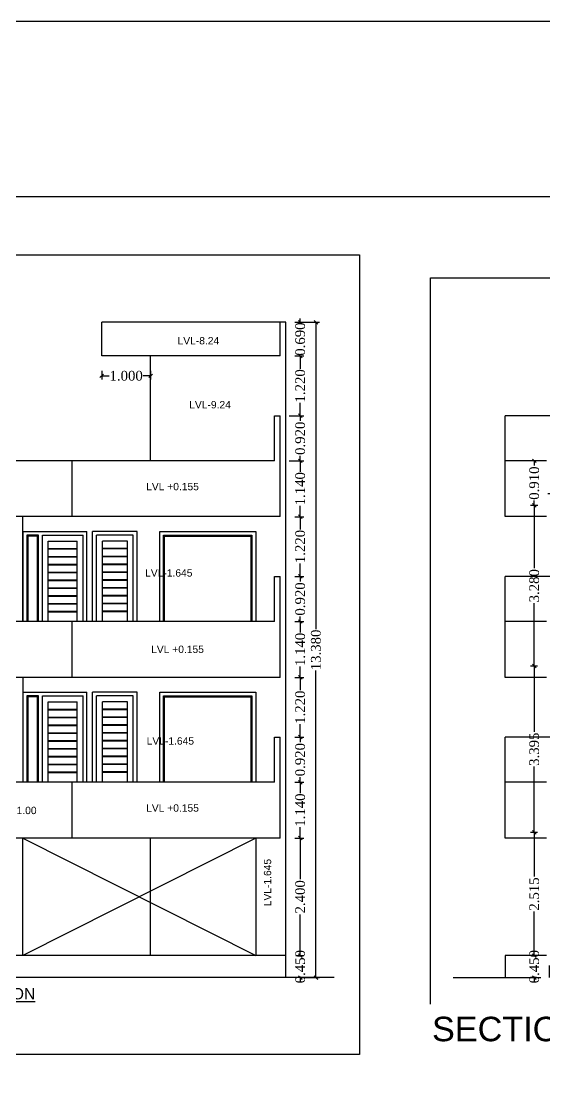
# Model space of a CAD drawing. Header units: metres. Extents: x 180 to 389, y -165 to 195.
# Drawn here: x 210.09 to 220.79, y -136.36 to -114.77 of the extents above; entities that cross this region are included whole.
import ezdxf

# ---------------------------------------------------------------- set-up
doc = ezdxf.new("R2010")
doc.units = ezdxf.units.M
doc.header["$LTSCALE"] = 2
doc.header["$MEASUREMENT"] = 0
for name, color, linetype in [('_Building', 52, 'Continuous'), ('_Dimension', 87, 'Continuous'), ('_Elevation', 44, 'Continuous'), ('_FloorInSection', 132, 'Continuous'), ('_GroundLevel', 63, 'Continuous'), ('_Section', 75, 'Continuous')]:
    doc.layers.add(name, color=color, linetype=linetype)
doc.styles.add('DRAWING', font='times.ttf', dxfattribs={"height": 0.2})
doc.styles.get("Standard").update_dxf_attribs({"font": 'arial.ttf'})
doc.dimstyles.new('DRAWING', dxfattribs={"dimtxt": 0.2, "dimasz": 0.076, "dimexe": 0.076, "dimexo": 0.3, "dimgap": 0.037, "dimtad": 0, "dimdec": 3, "dimzin": 0, "dimdsep": 46, "dimtxsty": 'DRAWING', "dimblk": 'ARCHTICK', "dimtsz": 0.037, "dimcen": 0.09, "dimclre": 256, "dimclrt": 256, "dimadec": 0, "dimazin": 0, "dimtfac": 1, "dimtdec": 3, "dimtix": 1, "dimtofl": 0, "dimtmove": 2, "dimatfit": 3, "dimfxl": 1, "dimtolj": 1, "dimtzin": 0, "dimarcsym": 0})

# ---------------------------------------------------------------- blocks, each defined once
blk = doc.blocks.new('*D538')
at = {"layer": '_Elevation', "color": 0, "linetype": 'ByBlock', "lineweight": -2, "ltscale": 0.01}
for p, q in [((211.777, -121.97), (211.703, -122.044)), ((212.703, -122.044), (212.777, -121.97)), ((211.74, -122.007), (211.893, -122.007)), ((212.74, -122.007), (212.586, -122.007))]:
    blk.add_line(p, q, dxfattribs=at)
at = {"layer": '_Elevation', "linetype": 'ByBlock', "lineweight": -2, "ltscale": 0.01}
for p, q in [((211.74, -121.902), (211.74, -122.083)), ((212.74, -121.902), (212.74, -122.083))]:
    blk.add_line(p, q, dxfattribs=at)
at = {"layer": 'Defpoints', "color": 0, "ltscale": 0.01}
for p in [(211.74, -121.602), (212.74, -121.602), (212.74, -122.007)]:
    blk.add_point(p, dxfattribs=at)
at = {"layer": '_Elevation', "ltscale": 0.01, "insert": (212.24, -122.007), "char_height": 0.2, "attachment_point": 5, "style": 'DRAWING'}
blk.add_mtext('\\A1;1.000', dxfattribs=at)
blk = doc.blocks.new('_ArchTick')
blk = doc.blocks.new('*D539')
at = {"layer": '_Elevation', "color": 0, "linetype": 'ByBlock', "lineweight": -2, "ltscale": 0.01}
for p, q in [((215.758, -120.875), (215.832, -120.949)), ((215.795, -120.912), (215.795, -120.838)), ((215.832, -121.639), (215.758, -121.565)), ((215.795, -121.602), (215.795, -121.676))]:
    blk.add_line(p, q, dxfattribs=at)
at = {"layer": '_Elevation', "linetype": 'ByBlock', "lineweight": -2, "ltscale": 0.01}
for p, q in [((215.685, -120.912), (215.871, -120.912)), ((215.685, -121.602), (215.871, -121.602))]:
    blk.add_line(p, q, dxfattribs=at)
at = {"layer": 'Defpoints', "color": 0, "ltscale": 0.01}
for p in [(215.385, -120.912), (215.385, -121.602), (215.795, -121.602)]:
    blk.add_point(p, dxfattribs=at)
at = {"layer": '_Elevation', "ltscale": 0.01, "insert": (215.795, -121.257), "char_height": 0.2, "attachment_point": 5, "rotation": 90, "style": 'DRAWING'}
blk.add_mtext('\\A1;0.690', dxfattribs=at)
blk = doc.blocks.new('*D540')
at = {"layer": '_Elevation', "linetype": 'ByBlock', "lineweight": -2, "ltscale": 0.01}
for p, q in [((215.685, -121.602), (215.871, -121.602)), ((215.57, -122.822), (215.871, -122.822))]:
    blk.add_line(p, q, dxfattribs=at)
at = {"layer": '_Elevation', "color": 0, "linetype": 'ByBlock', "lineweight": -2, "ltscale": 0.01}
for p, q in [((215.832, -121.639), (215.758, -121.565)), ((215.795, -121.602), (215.795, -121.865)), ((215.795, -122.822), (215.795, -122.558)), ((215.758, -122.785), (215.832, -122.859))]:
    blk.add_line(p, q, dxfattribs=at)
at = {"layer": 'Defpoints', "color": 0, "ltscale": 0.01}
for p in [(215.385, -121.602), (215.27, -122.822), (215.795, -122.822)]:
    blk.add_point(p, dxfattribs=at)
at = {"layer": '_Elevation', "ltscale": 0.01, "insert": (215.795, -122.212), "char_height": 0.2, "attachment_point": 5, "rotation": 90, "style": 'DRAWING'}
blk.add_mtext('\\A1;1.220', dxfattribs=at)
blk = doc.blocks.new('*D541')
at = {"layer": '_Elevation', "linetype": 'ByBlock', "lineweight": -2, "ltscale": 0.01}
for p, q in [((215.57, -122.822), (215.871, -122.822)), ((215.57, -123.742), (215.871, -123.742))]:
    blk.add_line(p, q, dxfattribs=at)
at = {"layer": '_Elevation', "color": 0, "linetype": 'ByBlock', "lineweight": -2, "ltscale": 0.01}
for p, q in [((215.832, -122.859), (215.758, -122.785)), ((215.795, -122.822), (215.795, -122.923)), ((215.758, -123.705), (215.832, -123.779)), ((215.795, -123.742), (215.795, -123.64))]:
    blk.add_line(p, q, dxfattribs=at)
at = {"layer": 'Defpoints', "color": 0, "ltscale": 0.01}
for p in [(215.27, -122.822), (215.27, -123.742), (215.795, -123.742)]:
    blk.add_point(p, dxfattribs=at)
at = {"layer": '_Elevation', "ltscale": 0.01, "insert": (215.795, -123.282), "char_height": 0.2, "attachment_point": 5, "rotation": 90, "style": 'DRAWING'}
blk.add_mtext('\\A1;0.920', dxfattribs=at)
blk = doc.blocks.new('*D542')
at = {"layer": '_Elevation', "color": 0, "linetype": 'ByBlock', "lineweight": -2, "ltscale": 0.01}
for p, q in [((215.832, -123.779), (215.758, -123.705)), ((215.795, -123.742), (215.795, -123.965)), ((215.795, -124.882), (215.795, -124.658)), ((215.758, -124.845), (215.832, -124.919))]:
    blk.add_line(p, q, dxfattribs=at)
at = {"layer": '_Elevation', "linetype": 'ByBlock', "lineweight": -2, "ltscale": 0.01}
for p, q in [((215.57, -123.742), (215.871, -123.742)), ((215.685, -124.882), (215.871, -124.882))]:
    blk.add_line(p, q, dxfattribs=at)
at = {"layer": 'Defpoints', "color": 0, "ltscale": 0.01}
for p in [(215.27, -123.742), (215.385, -124.882), (215.795, -124.882)]:
    blk.add_point(p, dxfattribs=at)
at = {"layer": '_Elevation', "ltscale": 0.01, "insert": (215.795, -124.312), "char_height": 0.2, "attachment_point": 5, "rotation": 90, "style": 'DRAWING'}
blk.add_mtext('\\A1;1.140', dxfattribs=at)
blk = doc.blocks.new('*D543')
at = {"layer": '_Elevation', "linetype": 'ByBlock', "lineweight": -2, "ltscale": 0.01}
for p, q in [((215.685, -124.882), (215.871, -124.882)), ((215.685, -126.102), (215.871, -126.102))]:
    blk.add_line(p, q, dxfattribs=at)
at = {"layer": '_Elevation', "color": 0, "linetype": 'ByBlock', "lineweight": -2, "ltscale": 0.01}
for p, q in [((215.832, -124.919), (215.758, -124.845)), ((215.795, -124.882), (215.795, -125.145)), ((215.795, -126.102), (215.795, -125.838)), ((215.758, -126.065), (215.832, -126.139))]:
    blk.add_line(p, q, dxfattribs=at)
at = {"layer": 'Defpoints', "color": 0, "ltscale": 0.01}
for p in [(215.385, -124.882), (215.385, -126.102), (215.795, -126.102)]:
    blk.add_point(p, dxfattribs=at)
at = {"layer": '_Elevation', "ltscale": 0.01, "insert": (215.795, -125.492), "char_height": 0.2, "attachment_point": 5, "rotation": 90, "style": 'DRAWING'}
blk.add_mtext('\\A1;1.220', dxfattribs=at)
blk = doc.blocks.new('*D544')
at = {"layer": '_Elevation', "color": 0, "linetype": 'ByBlock', "lineweight": -2, "ltscale": 0.01}
for p, q in [((215.832, -126.139), (215.758, -126.065)), ((215.795, -126.102), (215.795, -126.203)), ((215.795, -127.022), (215.795, -126.92)), ((215.758, -126.985), (215.832, -127.059))]:
    blk.add_line(p, q, dxfattribs=at)
at = {"layer": '_Elevation', "linetype": 'ByBlock', "lineweight": -2, "ltscale": 0.01}
for p, q in [((215.685, -126.102), (215.871, -126.102)), ((215.685, -127.022), (215.871, -127.022))]:
    blk.add_line(p, q, dxfattribs=at)
at = {"layer": 'Defpoints', "color": 0, "ltscale": 0.01}
for p in [(215.385, -126.102), (215.385, -127.022), (215.795, -127.022)]:
    blk.add_point(p, dxfattribs=at)
at = {"layer": '_Elevation', "ltscale": 0.01, "insert": (215.795, -126.562), "char_height": 0.2, "attachment_point": 5, "rotation": 90, "style": 'DRAWING'}
blk.add_mtext('\\A1;0.920', dxfattribs=at)
blk = doc.blocks.new('*D545')
at = {"layer": '_Elevation', "linetype": 'ByBlock', "lineweight": -2, "ltscale": 0.01}
for p, q in [((215.685, -127.022), (215.871, -127.022)), ((215.685, -128.162), (215.871, -128.162))]:
    blk.add_line(p, q, dxfattribs=at)
at = {"layer": '_Elevation', "color": 0, "linetype": 'ByBlock', "lineweight": -2, "ltscale": 0.01}
for p, q in [((215.832, -127.059), (215.758, -126.985)), ((215.795, -127.022), (215.795, -127.245)), ((215.795, -128.162), (215.795, -127.938)), ((215.758, -128.125), (215.832, -128.199))]:
    blk.add_line(p, q, dxfattribs=at)
at = {"layer": 'Defpoints', "color": 0, "ltscale": 0.01}
for p in [(215.385, -127.022), (215.385, -128.162), (215.795, -128.162)]:
    blk.add_point(p, dxfattribs=at)
at = {"layer": '_Elevation', "ltscale": 0.01, "insert": (215.795, -127.592), "char_height": 0.2, "attachment_point": 5, "rotation": 90, "style": 'DRAWING'}
blk.add_mtext('\\A1;1.140', dxfattribs=at)
blk = doc.blocks.new('*D546')
at = {"layer": '_Elevation', "linetype": 'ByBlock', "lineweight": -2, "ltscale": 0.01}
for p, q in [((215.685, -128.162), (215.871, -128.162)), ((215.685, -129.382), (215.871, -129.382))]:
    blk.add_line(p, q, dxfattribs=at)
at = {"layer": '_Elevation', "color": 0, "linetype": 'ByBlock', "lineweight": -2, "ltscale": 0.01}
for p, q in [((215.832, -128.199), (215.758, -128.125)), ((215.795, -128.162), (215.795, -128.425)), ((215.795, -129.382), (215.795, -129.118)), ((215.758, -129.345), (215.832, -129.419))]:
    blk.add_line(p, q, dxfattribs=at)
at = {"layer": 'Defpoints', "color": 0, "ltscale": 0.01}
for p in [(215.385, -128.162), (215.385, -129.382), (215.795, -129.382)]:
    blk.add_point(p, dxfattribs=at)
at = {"layer": '_Elevation', "ltscale": 0.01, "insert": (215.795, -128.772), "char_height": 0.2, "attachment_point": 5, "rotation": 90, "style": 'DRAWING'}
blk.add_mtext('\\A1;1.220', dxfattribs=at)
blk = doc.blocks.new('*D547')
at = {"layer": '_Elevation', "linetype": 'ByBlock', "lineweight": -2, "ltscale": 0.01}
for p, q in [((215.685, -129.382), (215.871, -129.382)), ((215.685, -130.302), (215.871, -130.302))]:
    blk.add_line(p, q, dxfattribs=at)
at = {"layer": '_Elevation', "color": 0, "linetype": 'ByBlock', "lineweight": -2, "ltscale": 0.01}
for p, q in [((215.832, -129.419), (215.758, -129.345)), ((215.795, -129.382), (215.795, -129.483)), ((215.758, -130.265), (215.832, -130.339)), ((215.795, -130.302), (215.795, -130.2))]:
    blk.add_line(p, q, dxfattribs=at)
at = {"layer": 'Defpoints', "color": 0, "ltscale": 0.01}
for p in [(215.385, -129.382), (215.385, -130.302), (215.795, -130.302)]:
    blk.add_point(p, dxfattribs=at)
at = {"layer": '_Elevation', "ltscale": 0.01, "insert": (215.795, -129.842), "char_height": 0.2, "attachment_point": 5, "rotation": 90, "style": 'DRAWING'}
blk.add_mtext('\\A1;0.920', dxfattribs=at)
blk = doc.blocks.new('*D548')
at = {"layer": '_Elevation', "linetype": 'ByBlock', "lineweight": -2, "ltscale": 0.01}
for p, q in [((215.685, -130.302), (215.871, -130.302)), ((215.685, -131.442), (215.871, -131.442))]:
    blk.add_line(p, q, dxfattribs=at)
at = {"layer": '_Elevation', "color": 0, "linetype": 'ByBlock', "lineweight": -2, "ltscale": 0.01}
for p, q in [((215.832, -130.339), (215.758, -130.265)), ((215.795, -130.302), (215.795, -130.525)), ((215.795, -131.442), (215.795, -131.218)), ((215.758, -131.405), (215.832, -131.479))]:
    blk.add_line(p, q, dxfattribs=at)
at = {"layer": 'Defpoints', "color": 0, "ltscale": 0.01}
for p in [(215.385, -130.302), (215.385, -131.442), (215.795, -131.442)]:
    blk.add_point(p, dxfattribs=at)
at = {"layer": '_Elevation', "ltscale": 0.01, "insert": (215.795, -130.872), "char_height": 0.2, "attachment_point": 5, "rotation": 90, "style": 'DRAWING'}
blk.add_mtext('\\A1;1.140', dxfattribs=at)
blk = doc.blocks.new('*D549')
at = {"layer": '_Elevation', "linetype": 'ByBlock', "lineweight": -2, "ltscale": 0.01}
for p, q in [((215.685, -131.442), (215.871, -131.442)), ((215.703, -133.842), (215.871, -133.842))]:
    blk.add_line(p, q, dxfattribs=at)
at = {"layer": '_Elevation', "color": 0, "linetype": 'ByBlock', "lineweight": -2, "ltscale": 0.01}
for p, q in [((215.832, -131.479), (215.758, -131.405)), ((215.795, -131.442), (215.795, -132.281)), ((215.795, -133.842), (215.795, -133.003)), ((215.758, -133.805), (215.832, -133.879))]:
    blk.add_line(p, q, dxfattribs=at)
at = {"layer": 'Defpoints', "color": 0, "ltscale": 0.01}
for p in [(215.385, -131.442), (215.403, -133.842), (215.795, -133.842)]:
    blk.add_point(p, dxfattribs=at)
at = {"layer": '_Elevation', "ltscale": 0.01, "insert": (215.795, -132.642), "char_height": 0.2, "attachment_point": 5, "rotation": 90, "style": 'DRAWING'}
blk.add_mtext('\\A1;2.400', dxfattribs=at)
blk = doc.blocks.new('*D550')
at = {"layer": '_Elevation', "linetype": 'ByBlock', "lineweight": -2, "ltscale": 0.01}
for p, q in [((215.703, -133.842), (215.871, -133.842)), ((215.8, -134.292), (215.871, -134.292))]:
    blk.add_line(p, q, dxfattribs=at)
at = {"layer": '_Elevation', "color": 0, "linetype": 'ByBlock', "lineweight": -2, "ltscale": 0.01}
for p, q in [((215.758, -133.805), (215.832, -133.879)), ((215.795, -133.842), (215.795, -133.768)), ((215.832, -134.329), (215.758, -134.255)), ((215.795, -134.292), (215.795, -134.366))]:
    blk.add_line(p, q, dxfattribs=at)
at = {"layer": 'Defpoints', "color": 0, "ltscale": 0.01}
for p in [(215.403, -133.842), (215.5, -134.292), (215.795, -134.292)]:
    blk.add_point(p, dxfattribs=at)
at = {"layer": '_Elevation', "ltscale": 0.01, "insert": (215.795, -134.067), "char_height": 0.2, "attachment_point": 5, "rotation": 90, "style": 'DRAWING'}
blk.add_mtext('\\A1;0.450', dxfattribs=at)
blk = doc.blocks.new('*D563')
at = {"layer": '_Elevation', "color": 0, "linetype": 'ByBlock', "lineweight": -2, "ltscale": 0.01}
for p, q in [((216.153, -120.949), (216.079, -120.875)), ((216.116, -120.912), (216.116, -127.181)), ((216.116, -134.292), (216.116, -128.022)), ((216.079, -134.255), (216.153, -134.329))]:
    blk.add_line(p, q, dxfattribs=at)
at = {"layer": '_Elevation', "linetype": 'ByBlock', "lineweight": -2, "ltscale": 0.01}
for p, q in [((215.8, -120.912), (216.192, -120.912)), ((215.8, -134.292), (216.192, -134.292))]:
    blk.add_line(p, q, dxfattribs=at)
at = {"layer": 'Defpoints', "color": 0, "ltscale": 0.01}
for p in [(215.5, -120.912), (216.116, -120.912), (215.5, -134.292)]:
    blk.add_point(p, dxfattribs=at)
at = {"layer": '_Elevation', "ltscale": 0.01, "insert": (216.116, -127.602), "char_height": 0.2, "attachment_point": 5, "rotation": 90, "style": 'DRAWING'}
blk.add_mtext('\\A1;13.380', dxfattribs=at)
blk = doc.blocks.new('*D592')
at = {"layer": '_Dimension', "linetype": 'ByBlock', "lineweight": -2, "ltscale": 0.01}
for p, q in [((220.528, -133.842), (220.499, -133.842)), ((220.528, -134.292), (220.499, -134.292))]:
    blk.add_line(p, q, dxfattribs=at)
at = {"layer": '_Dimension', "color": 0, "linetype": 'ByBlock', "lineweight": -2, "ltscale": 0.01}
for p, q in [((220.538, -133.805), (220.612, -133.879)), ((220.575, -133.842), (220.575, -133.768)), ((220.612, -134.329), (220.538, -134.255)), ((220.575, -134.292), (220.575, -134.366))]:
    blk.add_line(p, q, dxfattribs=at)
at = {"layer": 'Defpoints', "color": 0, "ltscale": 0.01}
for p in [(220.575, -133.842), (220.828, -133.842), (220.828, -134.292)]:
    blk.add_point(p, dxfattribs=at)
at = {"layer": '_Dimension', "ltscale": 0.01, "insert": (220.575, -134.067), "char_height": 0.2, "attachment_point": 5, "rotation": 90, "style": 'DRAWING'}
blk.add_mtext('\\A1;0.450', dxfattribs=at)
blk = doc.blocks.new('*D593')
at = {"layer": '_Dimension', "linetype": 'ByBlock', "lineweight": -2, "ltscale": 0.01}
for p, q in [((220.643, -131.327), (220.499, -131.327)), ((220.528, -133.842), (220.499, -133.842))]:
    blk.add_line(p, q, dxfattribs=at)
at = {"layer": '_Dimension', "color": 0, "linetype": 'ByBlock', "lineweight": -2, "ltscale": 0.01}
for p, q in [((220.612, -131.364), (220.538, -131.29)), ((220.575, -131.327), (220.575, -132.228)), ((220.575, -133.842), (220.575, -132.941)), ((220.538, -133.805), (220.612, -133.879))]:
    blk.add_line(p, q, dxfattribs=at)
at = {"layer": 'Defpoints', "color": 0, "ltscale": 0.01}
for p in [(220.575, -131.327), (220.943, -131.327), (220.828, -133.842)]:
    blk.add_point(p, dxfattribs=at)
at = {"layer": '_Dimension', "ltscale": 0.01, "insert": (220.575, -132.584), "char_height": 0.2, "attachment_point": 5, "rotation": 90, "style": 'DRAWING'}
blk.add_mtext('\\A1;2.515', dxfattribs=at)
blk = doc.blocks.new('*D594')
at = {"layer": '_Dimension', "linetype": 'ByBlock', "lineweight": -2, "ltscale": 0.01}
for p, q in [((220.643, -127.932), (220.499, -127.932)), ((220.643, -131.327), (220.499, -131.327))]:
    blk.add_line(p, q, dxfattribs=at)
at = {"layer": '_Dimension', "color": 0, "linetype": 'ByBlock', "lineweight": -2, "ltscale": 0.01}
for p, q in [((220.612, -127.969), (220.538, -127.895)), ((220.575, -127.932), (220.575, -129.276)), ((220.575, -131.327), (220.575, -129.983)), ((220.538, -131.29), (220.612, -131.364))]:
    blk.add_line(p, q, dxfattribs=at)
at = {"layer": 'Defpoints', "color": 0, "ltscale": 0.01}
for p in [(220.575, -127.932), (220.943, -127.932), (220.943, -131.327)]:
    blk.add_point(p, dxfattribs=at)
at = {"layer": '_Dimension', "ltscale": 0.01, "insert": (220.575, -129.629), "char_height": 0.2, "attachment_point": 5, "rotation": 90, "style": 'DRAWING'}
blk.add_mtext('\\A1;3.395', dxfattribs=at)
blk = doc.blocks.new('*D595')
at = {"layer": '_Dimension', "linetype": 'ByBlock', "lineweight": -2, "ltscale": 0.01}
for p, q in [((220.648, -124.652), (220.499, -124.652)), ((220.643, -127.932), (220.499, -127.932))]:
    blk.add_line(p, q, dxfattribs=at)
at = {"layer": '_Dimension', "color": 0, "linetype": 'ByBlock', "lineweight": -2, "ltscale": 0.01}
for p, q in [((220.612, -124.689), (220.538, -124.615)), ((220.575, -124.652), (220.575, -125.934)), ((220.575, -127.932), (220.575, -126.65)), ((220.538, -127.895), (220.612, -127.969))]:
    blk.add_line(p, q, dxfattribs=at)
at = {"layer": 'Defpoints', "color": 0, "ltscale": 0.01}
for p in [(220.575, -124.652), (220.948, -124.652), (220.943, -127.932)]:
    blk.add_point(p, dxfattribs=at)
at = {"layer": '_Dimension', "ltscale": 0.01, "insert": (220.575, -126.292), "char_height": 0.2, "attachment_point": 5, "rotation": 90, "style": 'DRAWING'}
blk.add_mtext('\\A1;3.280', dxfattribs=at)
blk = doc.blocks.new('*D596')
at = {"layer": '_Dimension', "color": 0, "linetype": 'ByBlock', "lineweight": -2, "ltscale": 0.01}
for p, q in [((220.612, -123.779), (220.538, -123.705)), ((220.575, -123.742), (220.575, -123.838)), ((220.575, -124.652), (220.575, -124.555)), ((220.538, -124.615), (220.612, -124.689))]:
    blk.add_line(p, q, dxfattribs=at)
at = {"layer": '_Dimension', "linetype": 'ByBlock', "lineweight": -2, "ltscale": 0.01}
for p, q in [((220.643, -123.742), (220.499, -123.742)), ((220.648, -124.652), (220.499, -124.652))]:
    blk.add_line(p, q, dxfattribs=at)
at = {"layer": 'Defpoints', "color": 0, "ltscale": 0.01}
for p in [(220.575, -123.742), (220.943, -123.742), (220.948, -124.652)]:
    blk.add_point(p, dxfattribs=at)
at = {"layer": '_Dimension', "ltscale": 0.01, "insert": (220.575, -124.197), "char_height": 0.2, "attachment_point": 5, "rotation": 90, "style": 'DRAWING'}
blk.add_mtext('\\A1;0.910', dxfattribs=at)

msp = doc.modelspace()

# ---------------------------------------------------------------- linework, layer by layer
at = {"ltscale": 0.01}
for p, q in [((219.9832, -124.8817), (219.9832, -122.8217)), ((230.2232, -122.8217), (219.9832, -122.8217)), ((220.8282, -123.7417), (219.9832, -123.7417)), ((220.8282, -124.8817), (219.9832, -124.8817)), ((219.9832, -128.1617), (219.9832, -126.1017)), ((220.9832, -126.1017), (219.9832, -126.1017)), ((220.8282, -127.0217), (219.9832, -127.0217)), ((220.8282, -128.1617), (219.9832, -128.1617)), ((219.9832, -131.4417), (219.9832, -129.3817)), ((220.9832, -129.3817), (219.9832, -129.3817)), ((220.8282, -130.3017), (219.9832, -130.3017)), ((220.8282, -131.4417), (219.9832, -131.4417)), ((219.9832, -133.8417), (219.9832, -134.2917)), ((220.8282, -133.8417), (219.9832, -133.8417)), ((218.9202, -134.2917), (220.8282, -134.2917)), ((220.7016, -134.8719), (220.8337, -134.8517))]:
    msp.add_line(p, q, dxfattribs=at)
at = {"layer": '_Elevation', "ltscale": 0.01}
for p, q in [((215.4997, -120.9117), (211.7397, -120.9117)), ((211.7397, -121.6017), (211.7397, -120.9117)), ((215.3847, -121.6017), (215.3847, -120.9117)), ((215.4997, -134.2917), (215.4997, -120.9117)), ((215.3847, -121.6017), (211.7397, -121.6017)), ((212.7397, -123.7417), (212.7397, -121.6017)), ((215.2697, -122.8217), (215.3847, -122.8217)), ((215.2697, -123.7417), (215.2697, -122.8217)), ((215.3847, -124.8817), (215.3847, -122.8217)), ((215.2697, -123.7417), (207.7997, -123.7417)), ((211.1297, -123.7417), (211.1297, -124.8817)), ((215.3847, -124.8817), (207.6847, -124.8817)), ((210.1297, -127.0217), (210.1297, -124.8817)), ((211.5547, -127.0217), (211.5547, -125.1817)), ((212.4647, -125.1817), (211.5547, -125.1817)), ((212.4647, -127.0217), (212.4647, -125.1817)), ((211.6347, -127.0217), (211.6347, -125.2617)), ((212.3847, -125.2617), (211.6347, -125.2617)), ((212.2647, -125.3817), (211.7547, -125.3817)), ((211.7547, -127.0217), (211.7547, -125.3817)), ((212.2647, -127.0217), (212.2647, -125.3817)), ((212.3847, -127.0217), (212.3847, -125.2617)), ((212.2647, -125.5317), (211.7547, -125.5317)), ((212.2647, -125.5417), (211.7547, -125.5417)), ((212.2647, -125.6917), (211.7547, -125.6917)), ((212.2647, -125.7017), (211.7547, -125.7017)), ((212.2647, -125.8517), (211.7547, -125.8517)), ((212.2647, -125.8617), (211.7547, -125.8617)), ((212.2647, -126.0117), (211.7547, -126.0117)), ((212.2647, -126.0217), (211.7547, -126.0217)), ((212.2647, -126.1717), (211.7547, -126.1717)), ((212.2647, -126.1817), (211.7547, -126.1817)), ((215.2697, -127.0217), (215.2697, -126.1017)), ((215.2697, -126.1017), (215.3847, -126.1017)), ((215.3847, -128.1617), (215.3847, -126.1017)), ((212.2647, -126.3317), (211.7547, -126.3317)), ((212.2647, -126.3417), (211.7547, -126.3417)), ((212.2647, -126.4917), (211.7547, -126.4917)), ((212.2647, -126.5017), (211.7547, -126.5017)), ((212.2647, -126.6517), (211.7547, -126.6517)), ((212.2647, -126.6617), (211.7547, -126.6617)), ((212.2647, -126.8117), (211.7547, -126.8117)), ((212.2647, -126.8217), (211.7547, -126.8217)), ((215.2697, -127.0217), (207.7997, -127.0217)), ((211.1297, -127.0217), (211.1297, -128.1617)), ((215.3847, -128.1617), (207.6847, -128.1617)), ((210.1297, -128.1617), (210.1297, -130.3017)), ((211.5547, -130.3017), (211.5547, -128.4617)), ((212.4647, -128.4617), (211.5547, -128.4617)), ((212.4647, -130.3017), (212.4647, -128.4617)), ((211.6347, -130.3017), (211.6347, -128.5417)), ((212.3847, -128.5417), (211.6347, -128.5417)), ((212.2647, -128.6617), (211.7547, -128.6617)), ((211.7547, -130.3017), (211.7547, -128.6617)), ((212.2647, -130.3017), (212.2647, -128.6617)), ((212.3847, -130.3017), (212.3847, -128.5417)), ((212.2647, -128.8117), (211.7547, -128.8117)), ((212.2647, -128.8217), (211.7547, -128.8217)), ((212.2647, -128.9717), (211.7547, -128.9717)), ((212.2647, -128.9817), (211.7547, -128.9817)), ((212.2647, -129.1317), (211.7547, -129.1317)), ((212.2647, -129.1417), (211.7547, -129.1417)), ((212.2647, -129.2917), (211.7547, -129.2917)), ((212.2647, -129.3017), (211.7547, -129.3017)), ((212.2647, -129.4517), (211.7547, -129.4517)), ((212.2647, -129.4617), (211.7547, -129.4617)), ((215.2697, -129.3817), (215.3847, -129.3817)), ((215.2697, -130.3017), (215.2697, -129.3817)), ((215.3847, -131.4417), (215.3847, -129.3817)), ((212.2647, -129.6117), (211.7547, -129.6117)), ((212.2647, -129.6217), (211.7547, -129.6217)), ((212.2647, -129.7717), (211.7547, -129.7717)), ((212.2647, -129.7817), (211.7547, -129.7817)), ((212.2647, -129.9317), (211.7547, -129.9317)), ((212.2647, -129.9417), (211.7547, -129.9417)), ((212.2647, -130.0917), (211.7547, -130.0917)), ((212.2647, -130.1017), (211.7547, -130.1017)), ((215.2697, -130.3017), (207.7997, -130.3017)), ((211.1297, -130.3017), (211.1297, -131.4417)), ((215.3847, -131.4417), (207.6847, -131.4417)), ((210.1297, -133.8417), (210.1297, -131.4417)), ((210.1297, -131.4417), (214.8897, -133.8417)), ((214.8897, -131.4417), (210.1297, -133.8417)), ((212.7397, -133.8417), (212.7397, -131.4417)), ((214.8897, -131.4417), (214.8897, -133.8417)), ((215.4997, -133.8417), (207.5697, -133.8417)), ((216.4867, -134.2917), (206.8465, -134.2917))]:
    msp.add_line(p, q, dxfattribs=at)
at = {"layer": '_Elevation'}
for p, q in [((210.1297, -125.1817), (211.4397, -125.1817)), ((210.1297, -125.1817), (210.1297, -127.0217)), ((211.4397, -127.0217), (211.4397, -125.1817)), ((210.2097, -125.2617), (210.4497, -125.2617)), ((210.2097, -125.2617), (210.2097, -127.0217)), ((210.4497, -127.0217), (210.4497, -125.2617)), ((210.5297, -125.2617), (211.3597, -125.2617)), ((210.5297, -127.0217), (210.5297, -125.2617)), ((210.6497, -125.3817), (211.2397, -125.3817)), ((210.6497, -127.0217), (210.6497, -125.3817)), ((211.2397, -127.0217), (211.2397, -125.3817)), ((211.3597, -127.0217), (211.3597, -125.2617)), ((210.6497, -125.5317), (211.2397, -125.5317)), ((210.6497, -125.5417), (211.2397, -125.5417)), ((210.6497, -125.6917), (211.2397, -125.6917)), ((210.6497, -125.7017), (211.2397, -125.7017)), ((210.6497, -125.8517), (211.2397, -125.8517)), ((210.6497, -125.8617), (211.2397, -125.8617)), ((210.6497, -126.0117), (211.2397, -126.0117)), ((210.6497, -126.0217), (211.2397, -126.0217)), ((210.6497, -126.1717), (211.2397, -126.1717)), ((210.6497, -126.1817), (211.2397, -126.1817)), ((210.6497, -126.3317), (211.2397, -126.3317)), ((210.6497, -126.3417), (211.2397, -126.3417)), ((210.6497, -126.4917), (211.2397, -126.4917)), ((210.6497, -126.5017), (211.2397, -126.5017)), ((210.6497, -126.6517), (211.2397, -126.6517)), ((210.6497, -126.6617), (211.2397, -126.6617)), ((210.6497, -126.8117), (211.2397, -126.8117)), ((210.6497, -126.8217), (211.2397, -126.8217)), ((210.1297, -128.4617), (211.4397, -128.4617)), ((210.1297, -128.4617), (210.1297, -130.3017)), ((211.4397, -130.3017), (211.4397, -128.4617)), ((210.2097, -128.5417), (210.4497, -128.5417)), ((210.2097, -128.5417), (210.2097, -130.3017)), ((210.4497, -130.3017), (210.4497, -128.5417)), ((210.5297, -128.5417), (211.3597, -128.5417)), ((210.5297, -130.3017), (210.5297, -128.5417)), ((210.6497, -128.6617), (211.2397, -128.6617)), ((210.6497, -130.3017), (210.6497, -128.6617)), ((211.2397, -130.3017), (211.2397, -128.6617)), ((211.3597, -130.3017), (211.3597, -128.5417)), ((210.6497, -128.8117), (211.2397, -128.8117)), ((210.6497, -128.8217), (211.2397, -128.8217)), ((210.6497, -128.9717), (211.2397, -128.9717)), ((210.6497, -128.9817), (211.2397, -128.9817)), ((210.6497, -129.1317), (211.2397, -129.1317)), ((210.6497, -129.1417), (211.2397, -129.1417)), ((210.6497, -129.2917), (211.2397, -129.2917)), ((210.6497, -129.3017), (211.2397, -129.3017)), ((210.6497, -129.4517), (211.2397, -129.4517)), ((210.6497, -129.4617), (211.2397, -129.4617)), ((210.6497, -129.6117), (211.2397, -129.6117)), ((210.6497, -129.6217), (211.2397, -129.6217)), ((210.6497, -129.7717), (211.2397, -129.7717)), ((210.6497, -129.7817), (211.2397, -129.7817)), ((210.6497, -129.9317), (211.2397, -129.9317)), ((210.6497, -129.9417), (211.2397, -129.9417)), ((210.6497, -130.0917), (211.2397, -130.0917)), ((210.6497, -130.1017), (211.2397, -130.1017))]:
    msp.add_line(p, q, dxfattribs=at)
at = {"layer": '_Elevation', "ltscale": 0.01}
msp.add_lwpolyline([(194.5544, -119.5402), (217.0053, -119.5402), (217.0053, -135.8591), (194.5544, -135.8591)], close=True, dxfattribs=at)
at = {"layer": '_Elevation'}
for points in [[(212.9247, -127.0217), (212.9247, -125.1817), (214.8897, -125.1817), (214.8897, -127.0217)], [(210.4497, -127.0217), (210.4497, -125.2617), (210.2097, -125.2617), (210.2097, -127.0217)], [(210.4297, -127.0217), (210.4297, -125.2817), (210.2297, -125.2817), (210.2297, -127.0217)], [(213.0047, -127.0217), (213.0047, -125.2617), (214.8097, -125.2617), (214.8097, -127.0217)], [(213.0247, -127.0217), (213.0247, -125.2817), (214.7897, -125.2817), (214.7897, -127.0217)], [(212.9247, -130.3017), (212.9247, -128.4617), (214.8897, -128.4617), (214.8897, -130.3017)], [(210.4497, -130.3017), (210.4497, -128.5417), (210.2097, -128.5417), (210.2097, -130.3017)], [(210.4297, -130.3017), (210.4297, -128.5617), (210.2297, -128.5617), (210.2297, -130.3017)], [(213.0047, -130.3017), (213.0047, -128.5417), (214.8097, -128.5417), (214.8097, -130.3017)], [(213.0247, -130.3017), (213.0247, -128.5617), (214.7897, -128.5617), (214.7897, -130.3017)]]:
    msp.add_lwpolyline(points, dxfattribs=at)
at = {"layer": '_GroundLevel', "ltscale": 0.01}
msp.add_lwpolyline([(218.9202, -134.2917), (235.8275, -134.2917)], dxfattribs=at)
at = {"layer": '_Section', "ltscale": 0.01}
msp.add_lwpolyline([(218.4543, -120.0042), (236.8203, -120.0042), (236.8203, -135.6082), (218.4543, -135.6082)], close=True, dxfattribs=at)

# ---------------------------------------------------------------- texts
at = {"layer": '_Elevation', "ltscale": 0.01, "char_height": 0.15, "attachment_point": 1}
for s, insert, width in [('LVL-8.24', (213.2899, -121.2154), 0.9856), ('LVL-9.24', (213.5281, -122.5218), 0.9856), ('LVL +0.155', (212.6481, -124.1927), 1.892687), ('LVL-1.645', (212.6271, -125.9552), 0.9856), ('LVL +0.155', (212.7503, -127.5144), 1.892687), ('LVL-1.645', (212.6592, -129.3853), 0.9856), ('LVL +1.00', (209.4489, -130.8035), 0.9856), ('LVL +0.155', (212.6481, -130.7535), 1.892687)]:
    msp.add_mtext(s, dxfattribs=dict(at, insert=insert, width=width))
at = {"layer": '_Elevation', "ltscale": 0.01, "insert": (215.0521, -132.8347), "char_height": 0.15, "width": 0.9856, "attachment_point": 1, "rotation": 90}
msp.add_mtext('LVL-1.645', dxfattribs=at)
at = {"layer": '_Elevation', "insert": (207.5992, -134.5049), "char_height": 0.23, "width": 4.5083, "attachment_point": 1}
msp.add_mtext('{\\LREAR ELEVATION}', dxfattribs=at)

# ---------------------------------------------------------------- dimensions: what is measured, and where the dimension line sits
at = {"layer": '_Dimension', "ltscale": 0.01}
dim = msp.add_linear_dim(base=(220.5746, -127.9317), p1=(220.9432, -131.3267), p2=(220.9432, -127.9317), angle=90, dimstyle='DRAWING', dxfattribs=at)
dim.commit()
dim.dimension.update_dxf_attribs({"geometry": '*D594', "text_midpoint": (220.5746, -129.6292)})
at = {"layer": '_Elevation', "ltscale": 0.01}
for base, p1, p2, picture, middle in [((215.7953, -121.6017), (215.3847, -120.9117), (215.3847, -121.6017), '*D539', (215.7953, -121.2567)), ((216.1157, -120.9117), (215.4997, -134.2917), (215.4997, -120.9117), '*D563', (216.1157, -127.6017)), ((215.7953, -122.8217), (215.3847, -121.6017), (215.2697, -122.8217), '*D540', (215.7953, -122.2117)), ((215.7953, -123.7417), (215.2697, -122.8217), (215.2697, -123.7417), '*D541', (215.7953, -123.2817)), ((215.7953, -124.8817), (215.2697, -123.7417), (215.3847, -124.8817), '*D542', (215.7953, -124.3117)), ((215.7953, -126.1017), (215.3847, -124.8817), (215.3847, -126.1017), '*D543', (215.7953, -125.4917)), ((215.7953, -127.0217), (215.3847, -126.1017), (215.3847, -127.0217), '*D544', (215.7953, -126.5617)), ((215.7953, -128.1617), (215.3847, -127.0217), (215.3847, -128.1617), '*D545', (215.7953, -127.5917)), ((215.7953, -129.3817), (215.3847, -128.1617), (215.3847, -129.3817), '*D546', (215.7953, -128.7717)), ((215.7953, -130.3017), (215.3847, -129.3817), (215.3847, -130.3017), '*D547', (215.7953, -129.8417)), ((215.7953, -131.4417), (215.3847, -130.3017), (215.3847, -131.4417), '*D548', (215.7953, -130.8717)), ((215.7953, -133.8417), (215.3847, -131.4417), (215.4035, -133.8417), '*D549', (215.7953, -132.6417)), ((215.7953, -134.2917), (215.4035, -133.8417), (215.4997, -134.2917), '*D550', (215.7953, -134.0667))]:
    dim = msp.add_linear_dim(base=base, p1=p1, p2=p2, angle=90, dimstyle='DRAWING', dxfattribs=at)
    dim.commit()
    dim.dimension.update_dxf_attribs({"geometry": picture, "text_midpoint": middle})
dim = msp.add_linear_dim(base=(212.7397, -122.0073), p1=(211.7397, -121.6017), p2=(212.7397, -121.6017), dimstyle='DRAWING', dxfattribs=at)
dim.commit()
dim.dimension.update_dxf_attribs({"geometry": '*D538', "text_midpoint": (212.2397, -122.0073)})

# ---------------------------------------------------------------- next in the draw order: texts
at = {"layer": '_FloorInSection', "ltscale": 0.01, "char_height": 0.25, "width": 4.517248, "attachment_point": 1, "bg_fill": 2}
for s, insert in [('TERRACE FLOOR ', (220.8402, -124.3992)), ('PLINTH ', (220.8402, -134.0392))]:
    msp.add_mtext(s, dxfattribs=dict(at, insert=insert))
at = {"layer": '_Section', "ltscale": 0.01, "insert": (218.4874, -135.0897), "char_height": 0.5, "width": 4.517248, "attachment_point": 1, "bg_fill": 2}
msp.add_mtext('SECTION', dxfattribs=at)

# ---------------------------------------------------------------- next in the draw order: linework, layer by layer
at = {"ltscale": 0.01}
msp.add_lwpolyline([(180.3196, -114.767), (260.2117, -114.767), (260.2117, -164.6996), (180.3196, -164.6996)], close=True, dxfattribs=at)
at = {"layer": '_Building', "ltscale": 0.01}
msp.add_lwpolyline([(192.3456, -118.3489), (242.8589, -118.3489), (242.8589, -158.5362), (192.3456, -158.5362)], close=True, dxfattribs=at)

# ---------------------------------------------------------------- next in the draw order: dimensions: what is measured, and where the dimension line sits
at = {"layer": '_Dimension', "ltscale": 0.01}
for base, p1, p2, picture, middle in [((220.5746, -123.7417), (220.9476, -124.6517), (220.9432, -123.7417), '*D596', (220.5746, -124.1967)), ((220.5746, -124.6517), (220.9432, -127.9317), (220.9476, -124.6517), '*D595', (220.5746, -126.2917)), ((220.5746, -131.3267), (220.8282, -133.8417), (220.9432, -131.3267), '*D593', (220.5746, -132.5842)), ((220.5746, -133.8417), (220.8282, -134.2917), (220.8282, -133.8417), '*D592', (220.5746, -134.0667))]:
    dim = msp.add_linear_dim(base=base, p1=p1, p2=p2, angle=90, dimstyle='DRAWING', dxfattribs=at)
    dim.commit()
    dim.dimension.update_dxf_attribs({"geometry": picture, "text_midpoint": middle})

doc.saveas('drawing.dxf')
